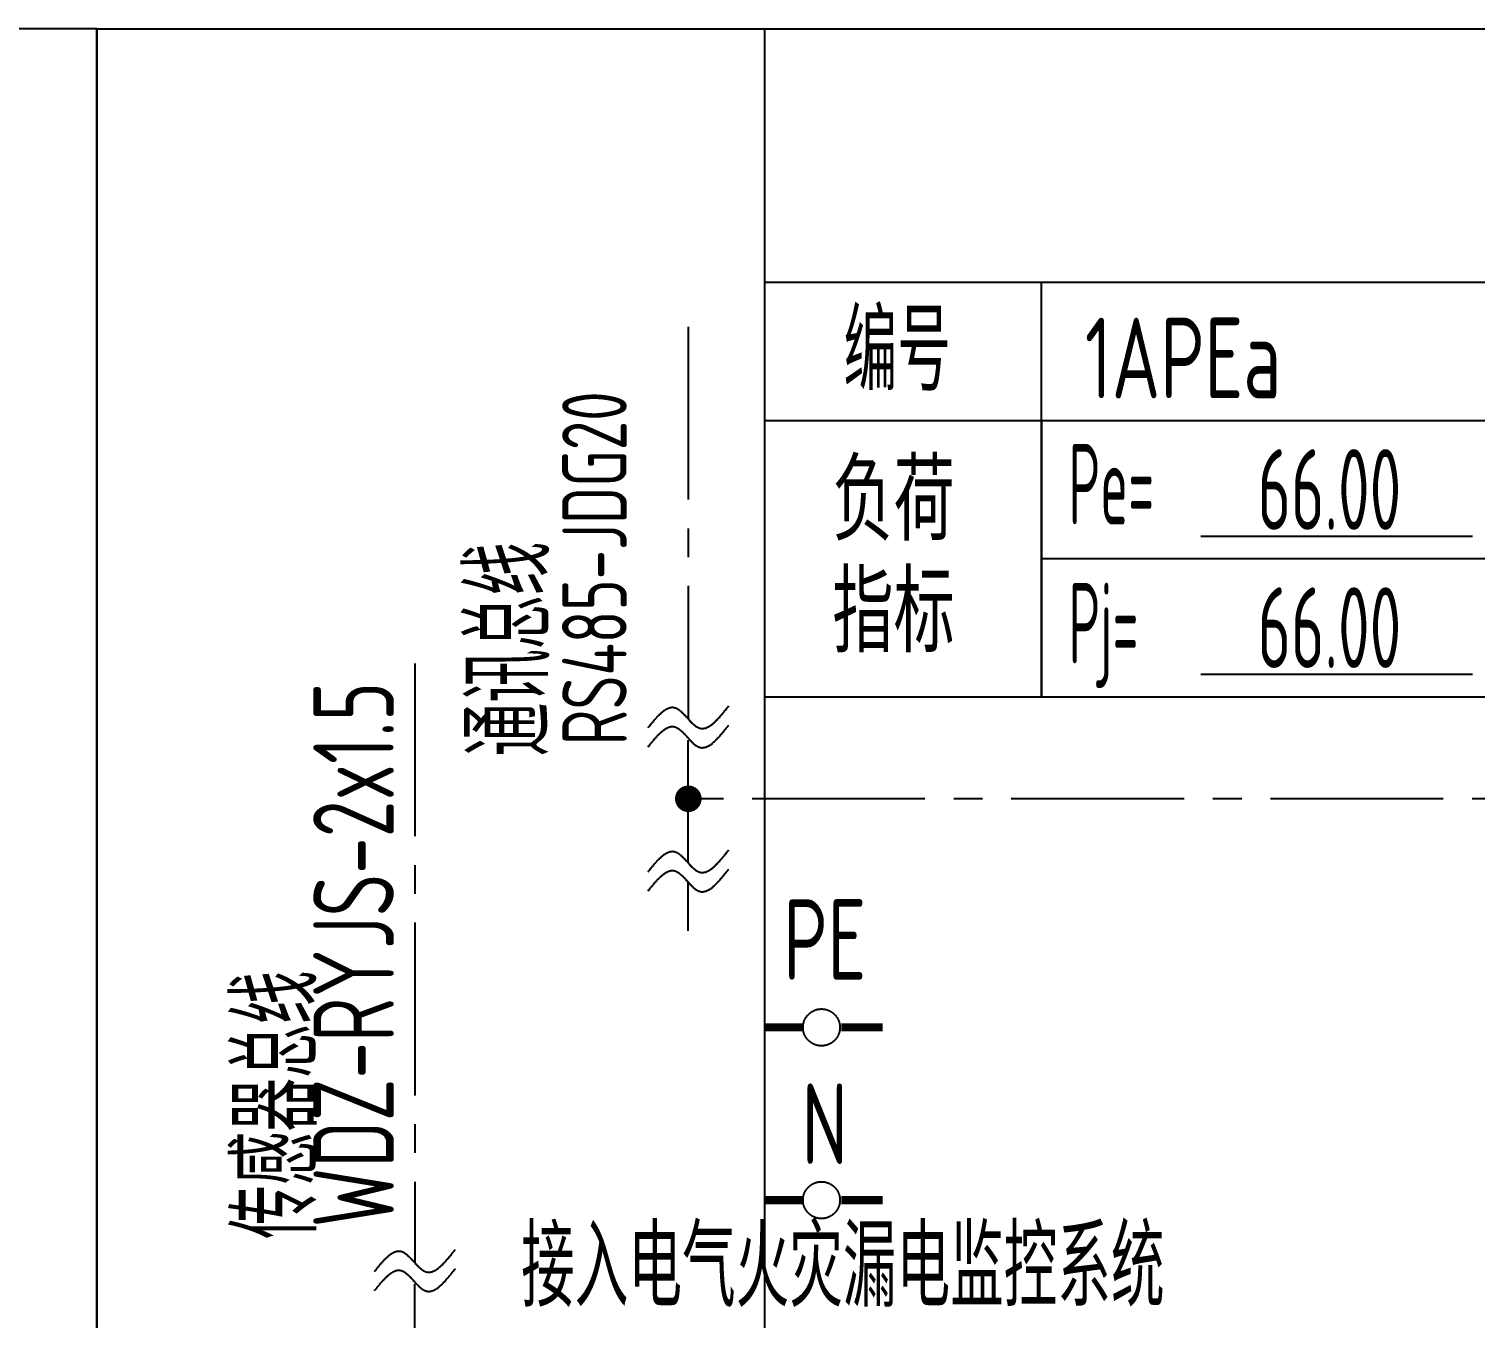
# Model space of a CAD drawing. Header units: millimetres. Extents: x -84100 to 597295, y 0 to 572785.
# Drawn here: x 469144 to 475422, y 260979 to 266576 of the extents above; entities that cross this region are included whole.
import ezdxf
from ezdxf.enums import TextEntityAlignment as Align

# ---------------------------------------------------------------- set-up
doc = ezdxf.new("R2010")
doc.units = ezdxf.units.MM
doc.header["$LTSCALE"] = 1000
doc.linetypes.add('CENTER2', pattern=[1.125, 0.75, -0.125, 0.125, -0.125])
for name, color, linetype in [('D电气数据', 192, 'Continuous'), ('LITE_照明布线_E', 6, 'Continuous'), ('SIG_TEXT', 7, 'Continuous'), ('SYS_系统标注_E', 7, 'Continuous'), ('WIRE-照明', 1, 'Continuous')]:
    doc.layers.add(name, color=color, linetype=linetype)
doc.styles.add('_TEL_DIM', font='TSSDENG', dxfattribs={"width": 0.6, "height": 3.5, "bigfont": 'TSSDCHN'})
doc.styles.add('ICDA-STYLE1', font='TSSDENG.shx', dxfattribs={"width": 0.7, "bigfont": 'TSSDCHN.shx'})

# ---------------------------------------------------------------- blocks, each defined once
blk = doc.blocks.new('配电箱表头(带计算式)')
at = {"color": 3}
for p, q in [((0, -1800), (0, 0)), ((0, 0), (15500, 0)), ((1200, -1800), (1200, 0)), ((0, -600), (15500, -600)), ((1891.3, -1102.3), (3070.6, -1102.3)), ((1891.3, -1701.7), (3070.6, -1701.7)), ((0, -1800), (15500, -1800))]:
    blk.add_line(p, q, dxfattribs=at)
at = {"color": 3, "style": '_TEL_DIM'}
for s, width, p in [('编号', 0.7, (341.3, -471.6)), ('负荷', 0.8, (292, -1122.3)), ('Pe=', 0.5, (1317.7, -1052.2)), ('指标', 0.8, (292, -1607.8)), ('Pj=', 0.5, (1317.7, -1656.1))]:
    blk.add_text(s, height=350, dxfattribs=dict(at, width=width)).set_placement(p)
blk = doc.blocks.new('ewfwefw2')
at = {"color": 2, "linetype": 'CENTER2'}
for centre in [(245.1, 0), (245.1, -750)]:
    blk.add_circle(centre, 80.1, dxfattribs=at)
at = {"layer": 'WIRE-照明', "color": 7, "linetype": 'ByBlock', "const_width": 35}
for points in [[(165.1, 0), (0, 0)], [(510.9, 0), (330.7, 0)], [(165.1, -750), (0, -750)], [(510.9, -750), (330.7, -750)]]:
    blk.add_lwpolyline(points, dxfattribs=at)
at = {"layer": 'SYS_系统标注_E', "color": 2, "style": 'ICDA-STYLE1', "width": 0.7}
for s, p in [('PE', (259.5, 206.1)), ('N', (259.5, -594.4))]:
    blk.add_text(s, height=350, dxfattribs=at).set_placement(p, align=Align.CENTER)
blk = doc.blocks.new('*T185')
at = {"layer": 'SIG_TEXT', "color": 0, "linetype": 'ByBlock', "lineweight": -2, "transparency": 16777216}
for p, q in [((0, 0), (6200.4, 0)), ((0, 0), (0, -1200)), ((2500.2, 0), (2500.2, -1200)), ((4481.2, 0), (4481.2, -1200)), ((6200.4, 0), (6200.4, -1200)), ((0, -600), (6200.4, -600)), ((0, -1200), (6200.4, -1200))]:
    blk.add_line(p, q, dxfattribs=at)
at = {"layer": 'SIG_TEXT', "color": 0, "linetype": 'ByBlock', "lineweight": -3, "transparency": 16777216, "char_height": 350, "style": '_TEL_DIM'}
for s, insert, width, attachment_point in [('66.00', (1250.1, -300), 2380.223, 5), ('1.00', (3490.7, -300), 1860.963, 5), ('0.80', (6140.4, -300), 1599.26, 6), ('{\\C220;66.00}', (1250.1, -900), 2380.223, 5), ('{\\C220;125.3}', (3490.7, -900), 1860.963, 5)]:
    blk.add_mtext(s, dxfattribs=dict(at, insert=insert, width=width, attachment_point=attachment_point))

msp = doc.modelspace()

# ---------------------------------------------------------------- linework, layer by layer
at = {"linetype": 'CENTER2'}
for p, q in [((472006.6, 265282.9), (472006.6, 263579.5)), ((470819.3, 263821.1), (470819.3, 261218.9)), ((472006.6, 262954.2), (472006.6, 263487.9)), ((472006.6, 262660.5), (472006.6, 262870.9)), ((472006.6, 262660.5), (472006.6, 262870.9)), ((470819.3, 260593.6), (470819.3, 261127.3))]:
    msp.add_line(p, q, dxfattribs=at)
at = {"linetype": 'CENTER2', "const_width": 57.5}
msp.add_lwpolyline([(471977.7, 263233.8, 1), (472035.6, 263233.8, 1)], format="xyb", close=True, dxfattribs=at)
at = {"color": 6, "linetype": 'CENTER2'}
msp.add_lwpolyline([(476408.8, 256771.2), (476408.8, 263233.8), (472006.6, 263233.8)], dxfattribs=at)
for points in [[(471831.9, 263541.6, 0), (471833.9, 263544, 0), (471835.9, 263546.3, 0), (471837.9, 263548.7, 0), (471839.9, 263551.1, 0), (471840.9, 263553.4, 0), (471842.9, 263555.7, 0), (471844.9, 263558.1, 0), (471846.9, 263560.4, 0), (471848.9, 263562.7, 0), (471850.9, 263565, 0), (471852.9, 263567.3, 0), (471854.9, 263569.6, 0), (471856.9, 263571.8, 0), (471857.9, 263574, 0), (471859.9, 263576.2, 0), (471861.9, 263578.4, 0), (471863.9, 263580.6, 0), (471865.9, 263582.7, 0), (471867.9, 263584.8, 0), (471869.9, 263586.9, 0), (471871.9, 263589, 0), (471872.9, 263591, 0), (471874.9, 263593, 0), (471876.9, 263594.9, 0), (471878.9, 263596.9, 0), (471880.9, 263598.8, 0), (471882.9, 263600.6, 0), (471884.9, 263602.4, 0), (471886.9, 263604.2, 0), (471887.9, 263605.9, 0), (471889.9, 263607.6, 0), (471891.9, 263609.2, 0), (471893.9, 263610.8, 0), (471895.9, 263612.3, 0), (471897.9, 263613.8, 0), (471899.9, 263615.2, 0), (471900.9, 263616.6, 0), (471902.9, 263618, 0), (471904.9, 263619.2, 0), (471906.9, 263620.4, 0), (471908.9, 263621.6, 0), (471910.9, 263622.7, 0), (471912.9, 263623.7, 0), (471913.9, 263624.7, 0), (471915.9, 263625.6, 0), (471917.9, 263626.4, 0), (471919.9, 263627.2, 0), (471921.9, 263627.9, 0), (471923.9, 263628.6, 0), (471924.9, 263629.1, 0), (471926.9, 263629.6, 0), (471928.9, 263630, 0), (471930.9, 263630.3, 0), (471932.9, 263630.6, 0), (471934.9, 263630.8, 0), (471935.9, 263630.9, 0), (471937.9, 263630.9, 0), (471939.9, 263630.8, 0), (471941.9, 263630.7, 0), (471943.9, 263630.4, 0), (471944.9, 263630.1, 0), (471946.9, 263629.7, 0), (471948.9, 263629.2, 0), (471950.9, 263628.6, 0), (471952.9, 263627.9, 0), (471953.9, 263627.1, 0), (471955.9, 263626.2, 0), (471957.9, 263625.3, 0), (471959.9, 263624.3, 0), (471960.9, 263623.2, 0), (471962.9, 263622, 0), (471964.9, 263620.8, 0), (471966.9, 263619.5, 0), (471968.9, 263618.1, 0), (471969.9, 263616.7, 0), (471971.9, 263615.2, 0), (471973.9, 263613.7, 0), (471975.9, 263612.1, 0), (471976.9, 263610.5, 0), (471978.9, 263608.8, 0), (471980.9, 263607.1, 0), (471982.9, 263605.4, 0), (471983.9, 263603.6, 0), (471985.9, 263601.8, 0), (471987.9, 263600, 0), (471989.9, 263598.1, 0), (471991.9, 263596.3, 0), (471992.9, 263594.4, 0), (471994.9, 263592.4, 0), (471996.9, 263590.5, 0), (471998.9, 263588.6, 0), (471999.9, 263586.7, 0), (472001.9, 263584.7, 0), (472003.9, 263582.8, 0), (472005.9, 263580.8, 0), (472006.9, 263578.9, 0), (472008.9, 263577, 0), (472010.9, 263575.1, 0), (472012.9, 263573.2, 0), (472013.9, 263571.3, 0), (472015.9, 263569.5, 0), (472017.9, 263567.7, 0), (472019.9, 263565.9, 0), (472020.9, 263564.1, 0), (472022.9, 263562.4, 0), (472024.9, 263560.7, 0), (472026.9, 263559, 0), (472027.9, 263557.4, 0), (472029.9, 263555.9, 0), (472031.9, 263554.3, 0), (472033.9, 263552.9, 0), (472035.9, 263551.5, 0), (472036.9, 263550.1, 0), (472038.9, 263548.9, 0), (472040.9, 263547.6, 0), (472042.9, 263546.5, 0), (472044.9, 263545.4, 0), (472045.9, 263544.4, 0), (472047.9, 263543.5, 0), (472049.9, 263542.7, 0), (472051.9, 263541.9, 0), (472052.9, 263541.2, 0), (472054.9, 263540.6, 0), (472056.9, 263540.2, 0), (472058.9, 263539.7, 0), (472060.9, 263539.4, 0), (472062.9, 263539.2, 0), (472063.9, 263539, 0), (472065.9, 263538.9, 0), (472067.9, 263538.9, 0), (472069.9, 263539, 0), (472071.9, 263539.1, 0), (472072.9, 263539.4, 0), (472074.9, 263539.7, 0), (472076.9, 263540, 0), (472078.9, 263540.5, 0), (472080.9, 263541, 0), (472082.9, 263541.6, 0), (472084.9, 263542.2, 0), (472085.9, 263542.9, 0), (472087.9, 263543.7, 0), (472089.9, 263544.5, 0), (472091.9, 263545.5, 0), (472093.9, 263546.4, 0), (472095.9, 263547.4, 0), (472097.9, 263548.5, 0), (472098.9, 263549.7, 0), (472100.9, 263550.9, 0), (472102.9, 263552.1, 0), (472104.9, 263553.4, 0), (472106.9, 263554.8, 0), (472108.9, 263556.2, 0), (472110.9, 263557.6, 0), (472111.9, 263559.1, 0), (472113.9, 263560.7, 0), (472115.9, 263562.3, 0), (472117.9, 263563.9, 0), (472119.9, 263565.6, 0), (472121.9, 263567.3, 0), (472123.9, 263569.1, 0), (472125.9, 263570.9, 0), (472127.9, 263572.8, 0), (472128.9, 263574.6, 0), (472130.9, 263576.6, 0), (472132.9, 263578.5, 0), (472134.9, 263580.5, 0), (472136.9, 263582.5, 0), (472138.9, 263584.6, 0), (472140.9, 263586.6, 0), (472142.9, 263588.7, 0), (472144.9, 263590.9, 0), (472145.9, 263593, 0), (472147.9, 263595.2, 0), (472149.9, 263597.4, 0), (472151.9, 263599.6, 0), (472153.9, 263601.9, 0), (472155.9, 263604.2, 0), (472157.9, 263606.4, 0), (472159.9, 263608.7, 0), (472161.9, 263611, 0), (472163.9, 263613.4, 0), (472164.9, 263615.7, 0), (472166.9, 263618.1, 0), (472168.9, 263620.4, 0), (472170.9, 263622.8, 0), (472172.9, 263625.2, 0), (472174.9, 263627.6, 0), (472176.9, 263630, 0), (472178.9, 263632.4, 0), (472180.9, 263634.7, 0), (472182.9, 263637.1, 0)], [(471831.9, 263458.3, 0), (471833.9, 263460.7, 0), (471835.9, 263463.1, 0), (471837.9, 263465.4, 0), (471839.9, 263467.8, 0), (471840.9, 263470.1, 0), (471842.9, 263472.5, 0), (471844.9, 263474.8, 0), (471846.9, 263477.1, 0), (471848.9, 263479.4, 0), (471850.9, 263481.7, 0), (471852.9, 263484, 0), (471854.9, 263486.3, 0), (471856.9, 263488.5, 0), (471857.9, 263490.7, 0), (471859.9, 263493, 0), (471861.9, 263495.1, 0), (471863.9, 263497.3, 0), (471865.9, 263499.4, 0), (471867.9, 263501.6, 0), (471869.9, 263503.6, 0), (471871.9, 263505.7, 0), (471872.9, 263507.7, 0), (471874.9, 263509.7, 0), (471876.9, 263511.7, 0), (471878.9, 263513.6, 0), (471880.9, 263515.5, 0), (471882.9, 263517.3, 0), (471884.9, 263519.1, 0), (471886.9, 263520.9, 0), (471887.9, 263522.6, 0), (471889.9, 263524.3, 0), (471891.9, 263525.9, 0), (471893.9, 263527.5, 0), (471895.9, 263529, 0), (471897.9, 263530.5, 0), (471899.9, 263532, 0), (471900.9, 263533.3, 0), (471902.9, 263534.7, 0), (471904.9, 263535.9, 0), (471906.9, 263537.2, 0), (471908.9, 263538.3, 0), (471910.9, 263539.4, 0), (471912.9, 263540.4, 0), (471913.9, 263541.4, 0), (471915.9, 263542.3, 0), (471917.9, 263543.2, 0), (471919.9, 263543.9, 0), (471921.9, 263544.6, 0), (471923.9, 263545.3, 0), (471924.9, 263545.8, 0), (471926.9, 263546.3, 0), (471928.9, 263546.7, 0), (471930.9, 263547.1, 0), (471932.9, 263547.3, 0), (471934.9, 263547.5, 0), (471935.9, 263547.6, 0), (471937.9, 263547.6, 0), (471939.9, 263547.5, 0), (471941.9, 263547.4, 0), (471943.9, 263547.1, 0), (471944.9, 263546.8, 0), (471946.9, 263546.4, 0), (471948.9, 263545.9, 0), (471950.9, 263545.3, 0), (471952.9, 263544.6, 0), (471953.9, 263543.8, 0), (471955.9, 263542.9, 0), (471957.9, 263542, 0), (471959.9, 263541, 0), (471960.9, 263539.9, 0), (471962.9, 263538.7, 0), (471964.9, 263537.5, 0), (471966.9, 263536.2, 0), (471968.9, 263534.8, 0), (471969.9, 263533.4, 0), (471971.9, 263531.9, 0), (471973.9, 263530.4, 0), (471975.9, 263528.8, 0), (471976.9, 263527.2, 0), (471978.9, 263525.5, 0), (471980.9, 263523.8, 0), (471982.9, 263522.1, 0), (471983.9, 263520.3, 0), (471985.9, 263518.5, 0), (471987.9, 263516.7, 0), (471989.9, 263514.8, 0), (471991.9, 263513, 0), (471992.9, 263511.1, 0), (471994.9, 263509.2, 0), (471996.9, 263507.2, 0), (471998.9, 263505.3, 0), (471999.9, 263503.4, 0), (472001.9, 263501.4, 0), (472003.9, 263499.5, 0), (472005.9, 263497.6, 0), (472006.9, 263495.6, 0), (472008.9, 263493.7, 0), (472010.9, 263491.8, 0), (472012.9, 263489.9, 0), (472013.9, 263488, 0), (472015.9, 263486.2, 0), (472017.9, 263484.4, 0), (472019.9, 263482.6, 0), (472020.9, 263480.8, 0), (472022.9, 263479.1, 0), (472024.9, 263477.4, 0), (472026.9, 263475.7, 0), (472027.9, 263474.1, 0), (472029.9, 263472.6, 0), (472031.9, 263471.1, 0), (472033.9, 263469.6, 0), (472035.9, 263468.2, 0), (472036.9, 263466.9, 0), (472038.9, 263465.6, 0), (472040.9, 263464.4, 0), (472042.9, 263463.2, 0), (472044.9, 263462.1, 0), (472045.9, 263461.1, 0), (472047.9, 263460.2, 0), (472049.9, 263459.4, 0), (472051.9, 263458.6, 0), (472052.9, 263457.9, 0), (472054.9, 263457.4, 0), (472056.9, 263456.9, 0), (472058.9, 263456.5, 0), (472060.9, 263456.1, 0), (472062.9, 263455.9, 0), (472063.9, 263455.7, 0), (472065.9, 263455.6, 0), (472067.9, 263455.6, 0), (472069.9, 263455.7, 0), (472071.9, 263455.9, 0), (472072.9, 263456.1, 0), (472074.9, 263456.4, 0), (472076.9, 263456.7, 0), (472078.9, 263457.2, 0), (472080.9, 263457.7, 0), (472082.9, 263458.3, 0), (472084.9, 263458.9, 0), (472085.9, 263459.6, 0), (472087.9, 263460.4, 0), (472089.9, 263461.3, 0), (472091.9, 263462.2, 0), (472093.9, 263463.1, 0), (472095.9, 263464.2, 0), (472097.9, 263465.2, 0), (472098.9, 263466.4, 0), (472100.9, 263467.6, 0), (472102.9, 263468.8, 0), (472104.9, 263470.1, 0), (472106.9, 263471.5, 0), (472108.9, 263472.9, 0), (472110.9, 263474.3, 0), (472111.9, 263475.9, 0), (472113.9, 263477.4, 0), (472115.9, 263479, 0), (472117.9, 263480.6, 0), (472119.9, 263482.3, 0), (472121.9, 263484.1, 0), (472123.9, 263485.8, 0), (472125.9, 263487.6, 0), (472127.9, 263489.5, 0), (472128.9, 263491.4, 0), (472130.9, 263493.3, 0), (472132.9, 263495.2, 0), (472134.9, 263497.2, 0), (472136.9, 263499.2, 0), (472138.9, 263501.3, 0), (472140.9, 263503.4, 0), (472142.9, 263505.5, 0), (472144.9, 263507.6, 0), (472145.9, 263509.7, 0), (472147.9, 263511.9, 0), (472149.9, 263514.1, 0), (472151.9, 263516.4, 0), (472153.9, 263518.6, 0), (472155.9, 263520.9, 0), (472157.9, 263523.1, 0), (472159.9, 263525.4, 0), (472161.9, 263527.8, 0), (472163.9, 263530.1, 0), (472164.9, 263532.4, 0), (472166.9, 263534.8, 0), (472168.9, 263537.1, 0), (472170.9, 263539.5, 0), (472172.9, 263541.9, 0), (472174.9, 263544.3, 0), (472176.9, 263546.7, 0), (472178.9, 263549.1, 0), (472180.9, 263551.5, 0), (472182.9, 263553.9, 0)], [(471831.9, 262916.3, 0), (471833.9, 262918.7, 0), (471835.9, 262921, 0), (471837.9, 262923.4, 0), (471839.9, 262925.8, 0), (471840.9, 262928.1, 0), (471842.9, 262930.4, 0), (471844.9, 262932.8, 0), (471846.9, 262935.1, 0), (471848.9, 262937.4, 0), (471850.9, 262939.7, 0), (471852.9, 262942, 0), (471854.9, 262944.3, 0), (471856.9, 262946.5, 0), (471857.9, 262948.7, 0), (471859.9, 262950.9, 0), (471861.9, 262953.1, 0), (471863.9, 262955.3, 0), (471865.9, 262957.4, 0), (471867.9, 262959.5, 0), (471869.9, 262961.6, 0), (471871.9, 262963.7, 0), (471872.9, 262965.7, 0), (471874.9, 262967.7, 0), (471876.9, 262969.7, 0), (471878.9, 262971.6, 0), (471880.9, 262973.5, 0), (471882.9, 262975.3, 0), (471884.9, 262977.1, 0), (471886.9, 262978.9, 0), (471887.9, 262980.6, 0), (471889.9, 262982.3, 0), (471891.9, 262983.9, 0), (471893.9, 262985.5, 0), (471895.9, 262987, 0), (471897.9, 262988.5, 0), (471899.9, 262990, 0), (471900.9, 262991.3, 0), (471902.9, 262992.7, 0), (471904.9, 262993.9, 0), (471906.9, 262995.2, 0), (471908.9, 262996.3, 0), (471910.9, 262997.4, 0), (471912.9, 262998.4, 0), (471913.9, 262999.4, 0), (471915.9, 263000.3, 0), (471917.9, 263001.2, 0), (471919.9, 263001.9, 0), (471921.9, 263002.6, 0), (471923.9, 263003.3, 0), (471924.9, 263003.8, 0), (471926.9, 263004.3, 0), (471928.9, 263004.7, 0), (471930.9, 263005.1, 0), (471932.9, 263005.3, 0), (471934.9, 263005.5, 0), (471935.9, 263005.6, 0), (471937.9, 263005.6, 0), (471939.9, 263005.5, 0), (471941.9, 263005.4, 0), (471943.9, 263005.1, 0), (471944.9, 263004.8, 0), (471946.9, 263004.4, 0), (471948.9, 263003.9, 0), (471950.9, 263003.3, 0), (471952.9, 263002.6, 0), (471953.9, 263001.8, 0), (471955.9, 263000.9, 0), (471957.9, 263000, 0), (471959.9, 262999, 0), (471960.9, 262997.9, 0), (471962.9, 262996.7, 0), (471964.9, 262995.5, 0), (471966.9, 262994.2, 0), (471968.9, 262992.8, 0), (471969.9, 262991.4, 0), (471971.9, 262989.9, 0), (471973.9, 262988.4, 0), (471975.9, 262986.8, 0), (471976.9, 262985.2, 0), (471978.9, 262983.5, 0), (471980.9, 262981.8, 0), (471982.9, 262980.1, 0), (471983.9, 262978.3, 0), (471985.9, 262976.5, 0), (471987.9, 262974.7, 0), (471989.9, 262972.8, 0), (471991.9, 262971, 0), (471992.9, 262969.1, 0), (471994.9, 262967.2, 0), (471996.9, 262965.2, 0), (471998.9, 262963.3, 0), (471999.9, 262961.4, 0), (472001.9, 262959.4, 0), (472003.9, 262957.5, 0), (472005.9, 262955.5, 0), (472006.9, 262953.6, 0), (472008.9, 262951.7, 0), (472010.9, 262949.8, 0), (472012.9, 262947.9, 0), (472013.9, 262946, 0), (472015.9, 262944.2, 0), (472017.9, 262942.4, 0), (472019.9, 262940.6, 0), (472020.9, 262938.8, 0), (472022.9, 262937.1, 0), (472024.9, 262935.4, 0), (472026.9, 262933.7, 0), (472027.9, 262932.1, 0), (472029.9, 262930.6, 0), (472031.9, 262929, 0), (472033.9, 262927.6, 0), (472035.9, 262926.2, 0), (472036.9, 262924.8, 0), (472038.9, 262923.6, 0), (472040.9, 262922.3, 0), (472042.9, 262921.2, 0), (472044.9, 262920.1, 0), (472045.9, 262919.1, 0), (472047.9, 262918.2, 0), (472049.9, 262917.4, 0), (472051.9, 262916.6, 0), (472052.9, 262915.9, 0), (472054.9, 262915.4, 0), (472056.9, 262914.9, 0), (472058.9, 262914.4, 0), (472060.9, 262914.1, 0), (472062.9, 262913.9, 0), (472063.9, 262913.7, 0), (472065.9, 262913.6, 0), (472067.9, 262913.6, 0), (472069.9, 262913.7, 0), (472071.9, 262913.8, 0), (472072.9, 262914.1, 0), (472074.9, 262914.4, 0), (472076.9, 262914.7, 0), (472078.9, 262915.2, 0), (472080.9, 262915.7, 0), (472082.9, 262916.3, 0), (472084.9, 262916.9, 0), (472085.9, 262917.6, 0), (472087.9, 262918.4, 0), (472089.9, 262919.3, 0), (472091.9, 262920.2, 0), (472093.9, 262921.1, 0), (472095.9, 262922.1, 0), (472097.9, 262923.2, 0), (472098.9, 262924.4, 0), (472100.9, 262925.6, 0), (472102.9, 262926.8, 0), (472104.9, 262928.1, 0), (472106.9, 262929.5, 0), (472108.9, 262930.9, 0), (472110.9, 262932.3, 0), (472111.9, 262933.8, 0), (472113.9, 262935.4, 0), (472115.9, 262937, 0), (472117.9, 262938.6, 0), (472119.9, 262940.3, 0), (472121.9, 262942, 0), (472123.9, 262943.8, 0), (472125.9, 262945.6, 0), (472127.9, 262947.5, 0), (472128.9, 262949.4, 0), (472130.9, 262951.3, 0), (472132.9, 262953.2, 0), (472134.9, 262955.2, 0), (472136.9, 262957.2, 0), (472138.9, 262959.3, 0), (472140.9, 262961.3, 0), (472142.9, 262963.5, 0), (472144.9, 262965.6, 0), (472145.9, 262967.7, 0), (472147.9, 262969.9, 0), (472149.9, 262972.1, 0), (472151.9, 262974.3, 0), (472153.9, 262976.6, 0), (472155.9, 262978.9, 0), (472157.9, 262981.1, 0), (472159.9, 262983.4, 0), (472161.9, 262985.8, 0), (472163.9, 262988.1, 0), (472164.9, 262990.4, 0), (472166.9, 262992.8, 0), (472168.9, 262995.1, 0), (472170.9, 262997.5, 0), (472172.9, 262999.9, 0), (472174.9, 263002.3, 0), (472176.9, 263004.7, 0), (472178.9, 263007.1, 0), (472180.9, 263009.5, 0), (472182.9, 263011.9, 0)], [(471831.9, 262916.3, 0), (471833.9, 262918.7, 0), (471835.9, 262921, 0), (471837.9, 262923.4, 0), (471839.9, 262925.8, 0), (471840.9, 262928.1, 0), (471842.9, 262930.4, 0), (471844.9, 262932.8, 0), (471846.9, 262935.1, 0), (471848.9, 262937.4, 0), (471850.9, 262939.7, 0), (471852.9, 262942, 0), (471854.9, 262944.3, 0), (471856.9, 262946.5, 0), (471857.9, 262948.7, 0), (471859.9, 262950.9, 0), (471861.9, 262953.1, 0), (471863.9, 262955.3, 0), (471865.9, 262957.4, 0), (471867.9, 262959.5, 0), (471869.9, 262961.6, 0), (471871.9, 262963.7, 0), (471872.9, 262965.7, 0), (471874.9, 262967.7, 0), (471876.9, 262969.7, 0), (471878.9, 262971.6, 0), (471880.9, 262973.5, 0), (471882.9, 262975.3, 0), (471884.9, 262977.1, 0), (471886.9, 262978.9, 0), (471887.9, 262980.6, 0), (471889.9, 262982.3, 0), (471891.9, 262983.9, 0), (471893.9, 262985.5, 0), (471895.9, 262987, 0), (471897.9, 262988.5, 0), (471899.9, 262990, 0), (471900.9, 262991.3, 0), (471902.9, 262992.7, 0), (471904.9, 262993.9, 0), (471906.9, 262995.2, 0), (471908.9, 262996.3, 0), (471910.9, 262997.4, 0), (471912.9, 262998.4, 0), (471913.9, 262999.4, 0), (471915.9, 263000.3, 0), (471917.9, 263001.2, 0), (471919.9, 263001.9, 0), (471921.9, 263002.6, 0), (471923.9, 263003.3, 0), (471924.9, 263003.8, 0), (471926.9, 263004.3, 0), (471928.9, 263004.7, 0), (471930.9, 263005.1, 0), (471932.9, 263005.3, 0), (471934.9, 263005.5, 0), (471935.9, 263005.6, 0), (471937.9, 263005.6, 0), (471939.9, 263005.5, 0), (471941.9, 263005.4, 0), (471943.9, 263005.1, 0), (471944.9, 263004.8, 0), (471946.9, 263004.4, 0), (471948.9, 263003.9, 0), (471950.9, 263003.3, 0), (471952.9, 263002.6, 0), (471953.9, 263001.8, 0), (471955.9, 263000.9, 0), (471957.9, 263000, 0), (471959.9, 262999, 0), (471960.9, 262997.9, 0), (471962.9, 262996.7, 0), (471964.9, 262995.5, 0), (471966.9, 262994.2, 0), (471968.9, 262992.8, 0), (471969.9, 262991.4, 0), (471971.9, 262989.9, 0), (471973.9, 262988.4, 0), (471975.9, 262986.8, 0), (471976.9, 262985.2, 0), (471978.9, 262983.5, 0), (471980.9, 262981.8, 0), (471982.9, 262980.1, 0), (471983.9, 262978.3, 0), (471985.9, 262976.5, 0), (471987.9, 262974.7, 0), (471989.9, 262972.8, 0), (471991.9, 262971, 0), (471992.9, 262969.1, 0), (471994.9, 262967.2, 0), (471996.9, 262965.2, 0), (471998.9, 262963.3, 0), (471999.9, 262961.4, 0), (472001.9, 262959.4, 0), (472003.9, 262957.5, 0), (472005.9, 262955.5, 0), (472006.9, 262953.6, 0), (472008.9, 262951.7, 0), (472010.9, 262949.8, 0), (472012.9, 262947.9, 0), (472013.9, 262946, 0), (472015.9, 262944.2, 0), (472017.9, 262942.4, 0), (472019.9, 262940.6, 0), (472020.9, 262938.8, 0), (472022.9, 262937.1, 0), (472024.9, 262935.4, 0), (472026.9, 262933.7, 0), (472027.9, 262932.1, 0), (472029.9, 262930.6, 0), (472031.9, 262929, 0), (472033.9, 262927.6, 0), (472035.9, 262926.2, 0), (472036.9, 262924.8, 0), (472038.9, 262923.6, 0), (472040.9, 262922.3, 0), (472042.9, 262921.2, 0), (472044.9, 262920.1, 0), (472045.9, 262919.1, 0), (472047.9, 262918.2, 0), (472049.9, 262917.4, 0), (472051.9, 262916.6, 0), (472052.9, 262915.9, 0), (472054.9, 262915.4, 0), (472056.9, 262914.9, 0), (472058.9, 262914.4, 0), (472060.9, 262914.1, 0), (472062.9, 262913.9, 0), (472063.9, 262913.7, 0), (472065.9, 262913.6, 0), (472067.9, 262913.6, 0), (472069.9, 262913.7, 0), (472071.9, 262913.8, 0), (472072.9, 262914.1, 0), (472074.9, 262914.4, 0), (472076.9, 262914.7, 0), (472078.9, 262915.2, 0), (472080.9, 262915.7, 0), (472082.9, 262916.3, 0), (472084.9, 262916.9, 0), (472085.9, 262917.6, 0), (472087.9, 262918.4, 0), (472089.9, 262919.3, 0), (472091.9, 262920.2, 0), (472093.9, 262921.1, 0), (472095.9, 262922.1, 0), (472097.9, 262923.2, 0), (472098.9, 262924.4, 0), (472100.9, 262925.6, 0), (472102.9, 262926.8, 0), (472104.9, 262928.1, 0), (472106.9, 262929.5, 0), (472108.9, 262930.9, 0), (472110.9, 262932.3, 0), (472111.9, 262933.8, 0), (472113.9, 262935.4, 0), (472115.9, 262937, 0), (472117.9, 262938.6, 0), (472119.9, 262940.3, 0), (472121.9, 262942, 0), (472123.9, 262943.8, 0), (472125.9, 262945.6, 0), (472127.9, 262947.5, 0), (472128.9, 262949.4, 0), (472130.9, 262951.3, 0), (472132.9, 262953.2, 0), (472134.9, 262955.2, 0), (472136.9, 262957.2, 0), (472138.9, 262959.3, 0), (472140.9, 262961.3, 0), (472142.9, 262963.5, 0), (472144.9, 262965.6, 0), (472145.9, 262967.7, 0), (472147.9, 262969.9, 0), (472149.9, 262972.1, 0), (472151.9, 262974.3, 0), (472153.9, 262976.6, 0), (472155.9, 262978.9, 0), (472157.9, 262981.1, 0), (472159.9, 262983.4, 0), (472161.9, 262985.8, 0), (472163.9, 262988.1, 0), (472164.9, 262990.4, 0), (472166.9, 262992.8, 0), (472168.9, 262995.1, 0), (472170.9, 262997.5, 0), (472172.9, 262999.9, 0), (472174.9, 263002.3, 0), (472176.9, 263004.7, 0), (472178.9, 263007.1, 0), (472180.9, 263009.5, 0), (472182.9, 263011.9, 0)], [(471831.9, 262833, 0), (471833.9, 262835.4, 0), (471835.9, 262837.8, 0), (471837.9, 262840.1, 0), (471839.9, 262842.5, 0), (471840.9, 262844.8, 0), (471842.9, 262847.2, 0), (471844.9, 262849.5, 0), (471846.9, 262851.8, 0), (471848.9, 262854.1, 0), (471850.9, 262856.4, 0), (471852.9, 262858.7, 0), (471854.9, 262861, 0), (471856.9, 262863.2, 0), (471857.9, 262865.4, 0), (471859.9, 262867.7, 0), (471861.9, 262869.8, 0), (471863.9, 262872, 0), (471865.9, 262874.1, 0), (471867.9, 262876.3, 0), (471869.9, 262878.3, 0), (471871.9, 262880.4, 0), (471872.9, 262882.4, 0), (471874.9, 262884.4, 0), (471876.9, 262886.4, 0), (471878.9, 262888.3, 0), (471880.9, 262890.2, 0), (471882.9, 262892, 0), (471884.9, 262893.8, 0), (471886.9, 262895.6, 0), (471887.9, 262897.3, 0), (471889.9, 262899, 0), (471891.9, 262900.6, 0), (471893.9, 262902.2, 0), (471895.9, 262903.7, 0), (471897.9, 262905.2, 0), (471899.9, 262906.7, 0), (471900.9, 262908.1, 0), (471902.9, 262909.4, 0), (471904.9, 262910.7, 0), (471906.9, 262911.9, 0), (471908.9, 262913, 0), (471910.9, 262914.1, 0), (471912.9, 262915.2, 0), (471913.9, 262916.1, 0), (471915.9, 262917, 0), (471917.9, 262917.9, 0), (471919.9, 262918.6, 0), (471921.9, 262919.3, 0), (471923.9, 262920, 0), (471924.9, 262920.5, 0), (471926.9, 262921, 0), (471928.9, 262921.4, 0), (471930.9, 262921.8, 0), (471932.9, 262922, 0), (471934.9, 262922.2, 0), (471935.9, 262922.3, 0), (471937.9, 262922.3, 0), (471939.9, 262922.2, 0), (471941.9, 262922.1, 0), (471943.9, 262921.8, 0), (471944.9, 262921.5, 0), (471946.9, 262921.1, 0), (471948.9, 262920.6, 0), (471950.9, 262920, 0), (471952.9, 262919.3, 0), (471953.9, 262918.5, 0), (471955.9, 262917.6, 0), (471957.9, 262916.7, 0), (471959.9, 262915.7, 0), (471960.9, 262914.6, 0), (471962.9, 262913.4, 0), (471964.9, 262912.2, 0), (471966.9, 262910.9, 0), (471968.9, 262909.5, 0), (471969.9, 262908.1, 0), (471971.9, 262906.6, 0), (471973.9, 262905.1, 0), (471975.9, 262903.5, 0), (471976.9, 262901.9, 0), (471978.9, 262900.3, 0), (471980.9, 262898.6, 0), (471982.9, 262896.8, 0), (471983.9, 262895, 0), (471985.9, 262893.2, 0), (471987.9, 262891.4, 0), (471989.9, 262889.5, 0), (471991.9, 262887.7, 0), (471992.9, 262885.8, 0), (471994.9, 262883.9, 0), (471996.9, 262881.9, 0), (471998.9, 262880, 0), (471999.9, 262878.1, 0), (472001.9, 262876.1, 0), (472003.9, 262874.2, 0), (472005.9, 262872.3, 0), (472006.9, 262870.3, 0), (472008.9, 262868.4, 0), (472010.9, 262866.5, 0), (472012.9, 262864.6, 0), (472013.9, 262862.7, 0), (472015.9, 262860.9, 0), (472017.9, 262859.1, 0), (472019.9, 262857.3, 0), (472020.9, 262855.5, 0), (472022.9, 262853.8, 0), (472024.9, 262852.1, 0), (472026.9, 262850.4, 0), (472027.9, 262848.8, 0), (472029.9, 262847.3, 0), (472031.9, 262845.8, 0), (472033.9, 262844.3, 0), (472035.9, 262842.9, 0), (472036.9, 262841.6, 0), (472038.9, 262840.3, 0), (472040.9, 262839.1, 0), (472042.9, 262837.9, 0), (472044.9, 262836.8, 0), (472045.9, 262835.8, 0), (472047.9, 262834.9, 0), (472049.9, 262834.1, 0), (472051.9, 262833.3, 0), (472052.9, 262832.7, 0), (472054.9, 262832.1, 0), (472056.9, 262831.6, 0), (472058.9, 262831.2, 0), (472060.9, 262830.8, 0), (472062.9, 262830.6, 0), (472063.9, 262830.4, 0), (472065.9, 262830.3, 0), (472067.9, 262830.3, 0), (472069.9, 262830.4, 0), (472071.9, 262830.6, 0), (472072.9, 262830.8, 0), (472074.9, 262831.1, 0), (472076.9, 262831.5, 0), (472078.9, 262831.9, 0), (472080.9, 262832.4, 0), (472082.9, 262833, 0), (472084.9, 262833.6, 0), (472085.9, 262834.3, 0), (472087.9, 262835.1, 0), (472089.9, 262836, 0), (472091.9, 262836.9, 0), (472093.9, 262837.8, 0), (472095.9, 262838.9, 0), (472097.9, 262839.9, 0), (472098.9, 262841.1, 0), (472100.9, 262842.3, 0), (472102.9, 262843.5, 0), (472104.9, 262844.8, 0), (472106.9, 262846.2, 0), (472108.9, 262847.6, 0), (472110.9, 262849.1, 0), (472111.9, 262850.6, 0), (472113.9, 262852.1, 0), (472115.9, 262853.7, 0), (472117.9, 262855.4, 0), (472119.9, 262857, 0), (472121.9, 262858.8, 0), (472123.9, 262860.5, 0), (472125.9, 262862.3, 0), (472127.9, 262864.2, 0), (472128.9, 262866.1, 0), (472130.9, 262868, 0), (472132.9, 262869.9, 0), (472134.9, 262871.9, 0), (472136.9, 262873.9, 0), (472138.9, 262876, 0), (472140.9, 262878.1, 0), (472142.9, 262880.2, 0), (472144.9, 262882.3, 0), (472145.9, 262884.5, 0), (472147.9, 262886.6, 0), (472149.9, 262888.8, 0), (472151.9, 262891.1, 0), (472153.9, 262893.3, 0), (472155.9, 262895.6, 0), (472157.9, 262897.9, 0), (472159.9, 262900.2, 0), (472161.9, 262902.5, 0), (472163.9, 262904.8, 0), (472164.9, 262907.1, 0), (472166.9, 262909.5, 0), (472168.9, 262911.9, 0), (472170.9, 262914.2, 0), (472172.9, 262916.6, 0), (472174.9, 262919, 0), (472176.9, 262921.4, 0), (472178.9, 262923.8, 0), (472180.9, 262926.2, 0), (472182.9, 262928.6, 0)], [(471831.9, 262833, 0), (471833.9, 262835.4, 0), (471835.9, 262837.8, 0), (471837.9, 262840.1, 0), (471839.9, 262842.5, 0), (471840.9, 262844.8, 0), (471842.9, 262847.2, 0), (471844.9, 262849.5, 0), (471846.9, 262851.8, 0), (471848.9, 262854.1, 0), (471850.9, 262856.4, 0), (471852.9, 262858.7, 0), (471854.9, 262861, 0), (471856.9, 262863.2, 0), (471857.9, 262865.4, 0), (471859.9, 262867.7, 0), (471861.9, 262869.8, 0), (471863.9, 262872, 0), (471865.9, 262874.1, 0), (471867.9, 262876.3, 0), (471869.9, 262878.3, 0), (471871.9, 262880.4, 0), (471872.9, 262882.4, 0), (471874.9, 262884.4, 0), (471876.9, 262886.4, 0), (471878.9, 262888.3, 0), (471880.9, 262890.2, 0), (471882.9, 262892, 0), (471884.9, 262893.8, 0), (471886.9, 262895.6, 0), (471887.9, 262897.3, 0), (471889.9, 262899, 0), (471891.9, 262900.6, 0), (471893.9, 262902.2, 0), (471895.9, 262903.7, 0), (471897.9, 262905.2, 0), (471899.9, 262906.7, 0), (471900.9, 262908.1, 0), (471902.9, 262909.4, 0), (471904.9, 262910.7, 0), (471906.9, 262911.9, 0), (471908.9, 262913, 0), (471910.9, 262914.1, 0), (471912.9, 262915.2, 0), (471913.9, 262916.1, 0), (471915.9, 262917, 0), (471917.9, 262917.9, 0), (471919.9, 262918.6, 0), (471921.9, 262919.3, 0), (471923.9, 262920, 0), (471924.9, 262920.5, 0), (471926.9, 262921, 0), (471928.9, 262921.4, 0), (471930.9, 262921.8, 0), (471932.9, 262922, 0), (471934.9, 262922.2, 0), (471935.9, 262922.3, 0), (471937.9, 262922.3, 0), (471939.9, 262922.2, 0), (471941.9, 262922.1, 0), (471943.9, 262921.8, 0), (471944.9, 262921.5, 0), (471946.9, 262921.1, 0), (471948.9, 262920.6, 0), (471950.9, 262920, 0), (471952.9, 262919.3, 0), (471953.9, 262918.5, 0), (471955.9, 262917.6, 0), (471957.9, 262916.7, 0), (471959.9, 262915.7, 0), (471960.9, 262914.6, 0), (471962.9, 262913.4, 0), (471964.9, 262912.2, 0), (471966.9, 262910.9, 0), (471968.9, 262909.5, 0), (471969.9, 262908.1, 0), (471971.9, 262906.6, 0), (471973.9, 262905.1, 0), (471975.9, 262903.5, 0), (471976.9, 262901.9, 0), (471978.9, 262900.3, 0), (471980.9, 262898.6, 0), (471982.9, 262896.8, 0), (471983.9, 262895, 0), (471985.9, 262893.2, 0), (471987.9, 262891.4, 0), (471989.9, 262889.5, 0), (471991.9, 262887.7, 0), (471992.9, 262885.8, 0), (471994.9, 262883.9, 0), (471996.9, 262881.9, 0), (471998.9, 262880, 0), (471999.9, 262878.1, 0), (472001.9, 262876.1, 0), (472003.9, 262874.2, 0), (472005.9, 262872.3, 0), (472006.9, 262870.3, 0), (472008.9, 262868.4, 0), (472010.9, 262866.5, 0), (472012.9, 262864.6, 0), (472013.9, 262862.7, 0), (472015.9, 262860.9, 0), (472017.9, 262859.1, 0), (472019.9, 262857.3, 0), (472020.9, 262855.5, 0), (472022.9, 262853.8, 0), (472024.9, 262852.1, 0), (472026.9, 262850.4, 0), (472027.9, 262848.8, 0), (472029.9, 262847.3, 0), (472031.9, 262845.8, 0), (472033.9, 262844.3, 0), (472035.9, 262842.9, 0), (472036.9, 262841.6, 0), (472038.9, 262840.3, 0), (472040.9, 262839.1, 0), (472042.9, 262837.9, 0), (472044.9, 262836.8, 0), (472045.9, 262835.8, 0), (472047.9, 262834.9, 0), (472049.9, 262834.1, 0), (472051.9, 262833.3, 0), (472052.9, 262832.7, 0), (472054.9, 262832.1, 0), (472056.9, 262831.6, 0), (472058.9, 262831.2, 0), (472060.9, 262830.8, 0), (472062.9, 262830.6, 0), (472063.9, 262830.4, 0), (472065.9, 262830.3, 0), (472067.9, 262830.3, 0), (472069.9, 262830.4, 0), (472071.9, 262830.6, 0), (472072.9, 262830.8, 0), (472074.9, 262831.1, 0), (472076.9, 262831.5, 0), (472078.9, 262831.9, 0), (472080.9, 262832.4, 0), (472082.9, 262833, 0), (472084.9, 262833.6, 0), (472085.9, 262834.3, 0), (472087.9, 262835.1, 0), (472089.9, 262836, 0), (472091.9, 262836.9, 0), (472093.9, 262837.8, 0), (472095.9, 262838.9, 0), (472097.9, 262839.9, 0), (472098.9, 262841.1, 0), (472100.9, 262842.3, 0), (472102.9, 262843.5, 0), (472104.9, 262844.8, 0), (472106.9, 262846.2, 0), (472108.9, 262847.6, 0), (472110.9, 262849.1, 0), (472111.9, 262850.6, 0), (472113.9, 262852.1, 0), (472115.9, 262853.7, 0), (472117.9, 262855.4, 0), (472119.9, 262857, 0), (472121.9, 262858.8, 0), (472123.9, 262860.5, 0), (472125.9, 262862.3, 0), (472127.9, 262864.2, 0), (472128.9, 262866.1, 0), (472130.9, 262868, 0), (472132.9, 262869.9, 0), (472134.9, 262871.9, 0), (472136.9, 262873.9, 0), (472138.9, 262876, 0), (472140.9, 262878.1, 0), (472142.9, 262880.2, 0), (472144.9, 262882.3, 0), (472145.9, 262884.5, 0), (472147.9, 262886.6, 0), (472149.9, 262888.8, 0), (472151.9, 262891.1, 0), (472153.9, 262893.3, 0), (472155.9, 262895.6, 0), (472157.9, 262897.9, 0), (472159.9, 262900.2, 0), (472161.9, 262902.5, 0), (472163.9, 262904.8, 0), (472164.9, 262907.1, 0), (472166.9, 262909.5, 0), (472168.9, 262911.9, 0), (472170.9, 262914.2, 0), (472172.9, 262916.6, 0), (472174.9, 262919, 0), (472176.9, 262921.4, 0), (472178.9, 262923.8, 0), (472180.9, 262926.2, 0), (472182.9, 262928.6, 0)], [(470644.5, 261181, 0), (470646.5, 261183.4, 0), (470648.5, 261185.7, 0), (470650.5, 261188.1, 0), (470652.5, 261190.5, 0), (470653.5, 261192.8, 0), (470655.5, 261195.1, 0), (470657.5, 261197.5, 0), (470659.5, 261199.8, 0), (470661.5, 261202.1, 0), (470663.5, 261204.4, 0), (470665.5, 261206.7, 0), (470667.5, 261209, 0), (470669.5, 261211.2, 0), (470670.5, 261213.4, 0), (470672.5, 261215.6, 0), (470674.5, 261217.8, 0), (470676.5, 261220, 0), (470678.5, 261222.1, 0), (470680.5, 261224.2, 0), (470682.5, 261226.3, 0), (470684.5, 261228.4, 0), (470685.5, 261230.4, 0), (470687.5, 261232.4, 0), (470689.5, 261234.3, 0), (470691.5, 261236.3, 0), (470693.5, 261238.2, 0), (470695.5, 261240, 0), (470697.5, 261241.8, 0), (470699.5, 261243.6, 0), (470700.5, 261245.3, 0), (470702.5, 261247, 0), (470704.5, 261248.6, 0), (470706.5, 261250.2, 0), (470708.5, 261251.7, 0), (470710.5, 261253.2, 0), (470712.5, 261254.6, 0), (470713.5, 261256, 0), (470715.5, 261257.4, 0), (470717.5, 261258.6, 0), (470719.5, 261259.8, 0), (470721.5, 261261, 0), (470723.5, 261262.1, 0), (470725.5, 261263.1, 0), (470726.5, 261264.1, 0), (470728.5, 261265, 0), (470730.5, 261265.8, 0), (470732.5, 261266.6, 0), (470734.5, 261267.3, 0), (470736.5, 261268, 0), (470737.5, 261268.5, 0), (470739.5, 261269, 0), (470741.5, 261269.4, 0), (470743.5, 261269.7, 0), (470745.5, 261270, 0), (470747.5, 261270.2, 0), (470748.5, 261270.3, 0), (470750.5, 261270.3, 0), (470752.5, 261270.2, 0), (470754.5, 261270.1, 0), (470756.5, 261269.8, 0), (470757.5, 261269.5, 0), (470759.5, 261269.1, 0), (470761.5, 261268.6, 0), (470763.5, 261268, 0), (470765.5, 261267.3, 0), (470766.5, 261266.5, 0), (470768.5, 261265.6, 0), (470770.5, 261264.7, 0), (470772.5, 261263.7, 0), (470773.5, 261262.6, 0), (470775.5, 261261.4, 0), (470777.5, 261260.2, 0), (470779.5, 261258.9, 0), (470781.5, 261257.5, 0), (470782.5, 261256.1, 0), (470784.5, 261254.6, 0), (470786.5, 261253.1, 0), (470788.5, 261251.5, 0), (470789.5, 261249.9, 0), (470791.5, 261248.2, 0), (470793.5, 261246.5, 0), (470795.5, 261244.8, 0), (470796.5, 261243, 0), (470798.5, 261241.2, 0), (470800.5, 261239.4, 0), (470802.5, 261237.5, 0), (470804.5, 261235.7, 0), (470805.5, 261233.8, 0), (470807.5, 261231.8, 0), (470809.5, 261229.9, 0), (470811.5, 261228, 0), (470812.5, 261226.1, 0), (470814.5, 261224.1, 0), (470816.5, 261222.2, 0), (470818.5, 261220.2, 0), (470819.5, 261218.3, 0), (470821.5, 261216.4, 0), (470823.5, 261214.5, 0), (470825.5, 261212.6, 0), (470826.5, 261210.7, 0), (470828.5, 261208.9, 0), (470830.5, 261207.1, 0), (470832.5, 261205.3, 0), (470833.5, 261203.5, 0), (470835.5, 261201.8, 0), (470837.5, 261200.1, 0), (470839.5, 261198.4, 0), (470840.5, 261196.8, 0), (470842.5, 261195.3, 0), (470844.5, 261193.7, 0), (470846.5, 261192.3, 0), (470848.5, 261190.9, 0), (470849.5, 261189.5, 0), (470851.5, 261188.3, 0), (470853.5, 261187, 0), (470855.5, 261185.9, 0), (470857.5, 261184.8, 0), (470858.5, 261183.8, 0), (470860.5, 261182.9, 0), (470862.5, 261182.1, 0), (470864.5, 261181.3, 0), (470865.5, 261180.6, 0), (470867.5, 261180, 0), (470869.5, 261179.6, 0), (470871.5, 261179.1, 0), (470873.5, 261178.8, 0), (470875.5, 261178.6, 0), (470876.5, 261178.4, 0), (470878.5, 261178.3, 0), (470880.5, 261178.3, 0), (470882.5, 261178.4, 0), (470884.5, 261178.5, 0), (470885.5, 261178.8, 0), (470887.5, 261179.1, 0), (470889.5, 261179.4, 0), (470891.5, 261179.9, 0), (470893.5, 261180.4, 0), (470895.5, 261181, 0), (470897.5, 261181.6, 0), (470898.5, 261182.3, 0), (470900.5, 261183.1, 0), (470902.5, 261183.9, 0), (470904.5, 261184.9, 0), (470906.5, 261185.8, 0), (470908.5, 261186.8, 0), (470910.5, 261187.9, 0), (470911.5, 261189.1, 0), (470913.5, 261190.3, 0), (470915.5, 261191.5, 0), (470917.5, 261192.8, 0), (470919.5, 261194.2, 0), (470921.5, 261195.6, 0), (470923.5, 261197, 0), (470924.5, 261198.5, 0), (470926.5, 261200.1, 0), (470928.5, 261201.7, 0), (470930.5, 261203.3, 0), (470932.5, 261205, 0), (470934.5, 261206.7, 0), (470936.5, 261208.5, 0), (470938.5, 261210.3, 0), (470940.5, 261212.2, 0), (470941.5, 261214, 0), (470943.5, 261216, 0), (470945.5, 261217.9, 0), (470947.5, 261219.9, 0), (470949.5, 261221.9, 0), (470951.5, 261224, 0), (470953.5, 261226, 0), (470955.5, 261228.1, 0), (470957.5, 261230.3, 0), (470958.5, 261232.4, 0), (470960.5, 261234.6, 0), (470962.5, 261236.8, 0), (470964.5, 261239, 0), (470966.5, 261241.3, 0), (470968.5, 261243.6, 0), (470970.5, 261245.8, 0), (470972.5, 261248.1, 0), (470974.5, 261250.4, 0), (470976.5, 261252.8, 0), (470977.5, 261255.1, 0), (470979.5, 261257.5, 0), (470981.5, 261259.8, 0), (470983.5, 261262.2, 0), (470985.5, 261264.6, 0), (470987.5, 261267, 0), (470989.5, 261269.4, 0), (470991.5, 261271.8, 0), (470993.5, 261274.1, 0), (470995.5, 261276.5, 0)], [(470644.5, 261097.7, 0), (470646.5, 261100.1, 0), (470648.5, 261102.5, 0), (470650.5, 261104.8, 0), (470652.5, 261107.2, 0), (470653.5, 261109.5, 0), (470655.5, 261111.9, 0), (470657.5, 261114.2, 0), (470659.5, 261116.5, 0), (470661.5, 261118.8, 0), (470663.5, 261121.1, 0), (470665.5, 261123.4, 0), (470667.5, 261125.7, 0), (470669.5, 261127.9, 0), (470670.5, 261130.1, 0), (470672.5, 261132.4, 0), (470674.5, 261134.5, 0), (470676.5, 261136.7, 0), (470678.5, 261138.8, 0), (470680.5, 261141, 0), (470682.5, 261143, 0), (470684.5, 261145.1, 0), (470685.5, 261147.1, 0), (470687.5, 261149.1, 0), (470689.5, 261151.1, 0), (470691.5, 261153, 0), (470693.5, 261154.9, 0), (470695.5, 261156.7, 0), (470697.5, 261158.5, 0), (470699.5, 261160.3, 0), (470700.5, 261162, 0), (470702.5, 261163.7, 0), (470704.5, 261165.3, 0), (470706.5, 261166.9, 0), (470708.5, 261168.4, 0), (470710.5, 261169.9, 0), (470712.5, 261171.4, 0), (470713.5, 261172.7, 0), (470715.5, 261174.1, 0), (470717.5, 261175.3, 0), (470719.5, 261176.6, 0), (470721.5, 261177.7, 0), (470723.5, 261178.8, 0), (470725.5, 261179.8, 0), (470726.5, 261180.8, 0), (470728.5, 261181.7, 0), (470730.5, 261182.6, 0), (470732.5, 261183.3, 0), (470734.5, 261184, 0), (470736.5, 261184.7, 0), (470737.5, 261185.2, 0), (470739.5, 261185.7, 0), (470741.5, 261186.1, 0), (470743.5, 261186.5, 0), (470745.5, 261186.7, 0), (470747.5, 261186.9, 0), (470748.5, 261187, 0), (470750.5, 261187, 0), (470752.5, 261186.9, 0), (470754.5, 261186.8, 0), (470756.5, 261186.5, 0), (470757.5, 261186.2, 0), (470759.5, 261185.8, 0), (470761.5, 261185.3, 0), (470763.5, 261184.7, 0), (470765.5, 261184, 0), (470766.5, 261183.2, 0), (470768.5, 261182.3, 0), (470770.5, 261181.4, 0), (470772.5, 261180.4, 0), (470773.5, 261179.3, 0), (470775.5, 261178.1, 0), (470777.5, 261176.9, 0), (470779.5, 261175.6, 0), (470781.5, 261174.2, 0), (470782.5, 261172.8, 0), (470784.5, 261171.3, 0), (470786.5, 261169.8, 0), (470788.5, 261168.2, 0), (470789.5, 261166.6, 0), (470791.5, 261164.9, 0), (470793.5, 261163.2, 0), (470795.5, 261161.5, 0), (470796.5, 261159.7, 0), (470798.5, 261157.9, 0), (470800.5, 261156.1, 0), (470802.5, 261154.2, 0), (470804.5, 261152.4, 0), (470805.5, 261150.5, 0), (470807.5, 261148.6, 0), (470809.5, 261146.6, 0), (470811.5, 261144.7, 0), (470812.5, 261142.8, 0), (470814.5, 261140.8, 0), (470816.5, 261138.9, 0), (470818.5, 261137, 0), (470819.5, 261135, 0), (470821.5, 261133.1, 0), (470823.5, 261131.2, 0), (470825.5, 261129.3, 0), (470826.5, 261127.4, 0), (470828.5, 261125.6, 0), (470830.5, 261123.8, 0), (470832.5, 261122, 0), (470833.5, 261120.2, 0), (470835.5, 261118.5, 0), (470837.5, 261116.8, 0), (470839.5, 261115.1, 0), (470840.5, 261113.5, 0), (470842.5, 261112, 0), (470844.5, 261110.5, 0), (470846.5, 261109, 0), (470848.5, 261107.6, 0), (470849.5, 261106.3, 0), (470851.5, 261105, 0), (470853.5, 261103.8, 0), (470855.5, 261102.6, 0), (470857.5, 261101.5, 0), (470858.5, 261100.5, 0), (470860.5, 261099.6, 0), (470862.5, 261098.8, 0), (470864.5, 261098, 0), (470865.5, 261097.3, 0), (470867.5, 261096.8, 0), (470869.5, 261096.3, 0), (470871.5, 261095.9, 0), (470873.5, 261095.5, 0), (470875.5, 261095.3, 0), (470876.5, 261095.1, 0), (470878.5, 261095, 0), (470880.5, 261095, 0), (470882.5, 261095.1, 0), (470884.5, 261095.3, 0), (470885.5, 261095.5, 0), (470887.5, 261095.8, 0), (470889.5, 261096.1, 0), (470891.5, 261096.6, 0), (470893.5, 261097.1, 0), (470895.5, 261097.7, 0), (470897.5, 261098.3, 0), (470898.5, 261099, 0), (470900.5, 261099.8, 0), (470902.5, 261100.7, 0), (470904.5, 261101.6, 0), (470906.5, 261102.5, 0), (470908.5, 261103.6, 0), (470910.5, 261104.6, 0), (470911.5, 261105.8, 0), (470913.5, 261107, 0), (470915.5, 261108.2, 0), (470917.5, 261109.5, 0), (470919.5, 261110.9, 0), (470921.5, 261112.3, 0), (470923.5, 261113.7, 0), (470924.5, 261115.3, 0), (470926.5, 261116.8, 0), (470928.5, 261118.4, 0), (470930.5, 261120, 0), (470932.5, 261121.7, 0), (470934.5, 261123.5, 0), (470936.5, 261125.2, 0), (470938.5, 261127, 0), (470940.5, 261128.9, 0), (470941.5, 261130.8, 0), (470943.5, 261132.7, 0), (470945.5, 261134.6, 0), (470947.5, 261136.6, 0), (470949.5, 261138.6, 0), (470951.5, 261140.7, 0), (470953.5, 261142.8, 0), (470955.5, 261144.9, 0), (470957.5, 261147, 0), (470958.5, 261149.1, 0), (470960.5, 261151.3, 0), (470962.5, 261153.5, 0), (470964.5, 261155.8, 0), (470966.5, 261158, 0), (470968.5, 261160.3, 0), (470970.5, 261162.5, 0), (470972.5, 261164.8, 0), (470974.5, 261167.2, 0), (470976.5, 261169.5, 0), (470977.5, 261171.8, 0), (470979.5, 261174.2, 0), (470981.5, 261176.5, 0), (470983.5, 261178.9, 0), (470985.5, 261181.3, 0), (470987.5, 261183.7, 0), (470989.5, 261186.1, 0), (470991.5, 261188.5, 0), (470993.5, 261190.9, 0), (470995.5, 261193.3, 0)]]:
    msp.add_polyline3d(points)
at = {"layer": 'D电气数据', "color": 175}
for p, q in [((469439.5, 266576.2), (462943, 266576.2)), ((469438.2, 248316.6), (469439.5, 266576.2)), ((469439.5, 266576.2), (469438.2, 248316.6)), ((469439.5, 266576.2), (487839.5, 266576.2)), ((472338.2, 248316.6), (472339.5, 266576.2))]:
    msp.add_line(p, q, dxfattribs=at)

# ---------------------------------------------------------------- block references
msp.add_blockref('*T185', (473539.5, 264876.8))
at = {"layer": 'LITE_照明布线_E', "color": 3}
msp.add_blockref('配电箱表头(带计算式)', (472339.5, 265476.8), dxfattribs=at)
at = {"layer": 'SYS_系统标注_E'}
msp.add_blockref('ewfwefw2', (472339.5, 262241.1), dxfattribs=at)

# ---------------------------------------------------------------- texts
at = {"layer": 'SYS_系统标注_E', "color": 0, "style": 'ICDA-STYLE1', "width": 0.7}
msp.add_text('1APEa', height=350, dxfattribs=at).set_placement((473728.1, 264972.3))
for s, height, p in [('RS485-JDG20', 280, (471739.2, 263466.6)), ('通讯总线', 350, (471403.9, 263418)), ('WDZ-RYJS-2x1.5', 350, (470728.3, 261372.1)), ('传感器总线', 350, (470393, 261323.5))]:
    msp.add_text(s, height=height, rotation=90, dxfattribs=at).set_placement(p)
at = {"layer": 'SYS_系统标注_E', "color": 2, "style": 'ICDA-STYLE1', "width": 0.7}
msp.add_text('接入电气火灾漏电监控系统', height=350, dxfattribs=at).set_placement((472677.5, 261028), align=Align.CENTER)

doc.saveas('drawing.dxf')
